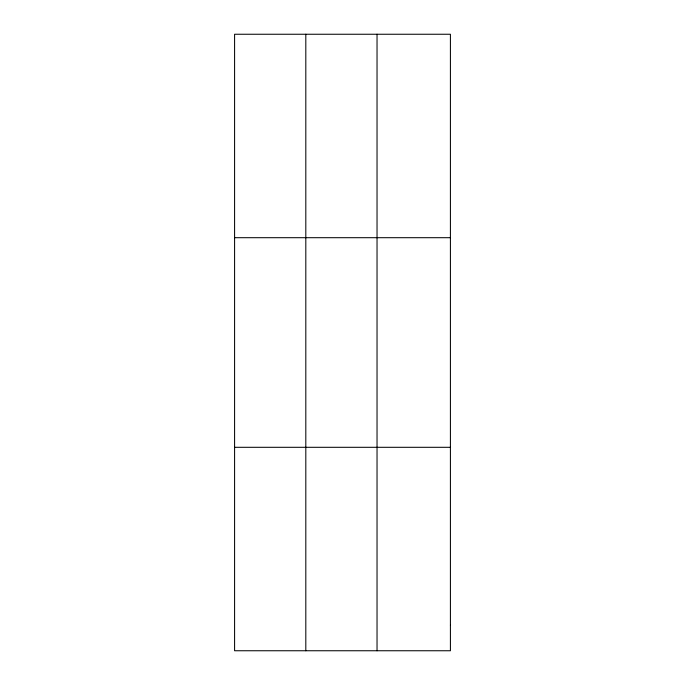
<?xml version="1.0" encoding="UTF-8"?>
<svg xmlns="http://www.w3.org/2000/svg" width="685" height="685" viewBox="0 0 685 685"><rect width="100%" height="100%" fill="white"/><g stroke="black" fill="none" stroke-linecap="round" stroke-linejoin="round"><path stroke-width="1.03" d="M305.81 34.25L305.81 650.75M377.033 34.25L377.033 650.75M234.587 237.695L450.413 237.695M234.587 447.305L450.413 447.305M450.413 625.319L450.413 650.75L234.587 650.75L234.587 34.25L450.413 34.25L450.413 625.319"/></g></svg>
